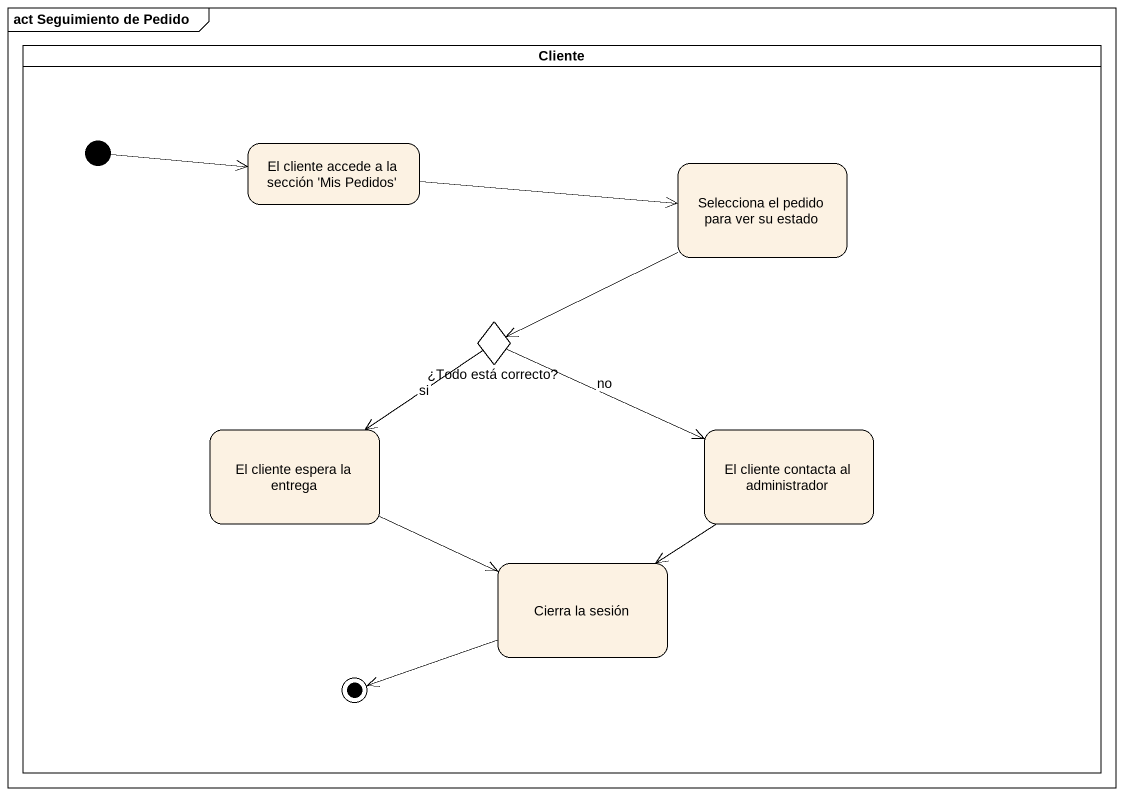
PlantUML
@startuml
mainframe act Seguimiento de Pedido
hide empty description
state Cliente <<partition>> {
  state "El cliente accede a la sección 'Mis Pedidos'" as El_cliente_accede_a_la
  state "Selecciona el pedido para ver su estado" as Selecciona_el_pedido_para
  state "¿Todo está correcto?" as Todo_está_correcto <<choice>>
  state "El cliente espera la entrega" as El_cliente_espera_la_entrega
  state "El cliente contacta al administrador" as El_cliente_contacta_al
  state "Cierra la sesión" as Cierra_la_sesión
  [*] -right-> El_cliente_accede_a_la
  Cierra_la_sesión -left-> [*]
}
El_cliente_accede_a_la -right-> Selecciona_el_pedido_para
Selecciona_el_pedido_para -left-> Todo_está_correcto
Todo_está_correcto --> El_cliente_espera_la_entrega : si
Todo_está_correcto -right-> El_cliente_contacta_al : no
El_cliente_espera_la_entrega -right-> Cierra_la_sesión
El_cliente_contacta_al --> Cierra_la_sesión
@enduml
